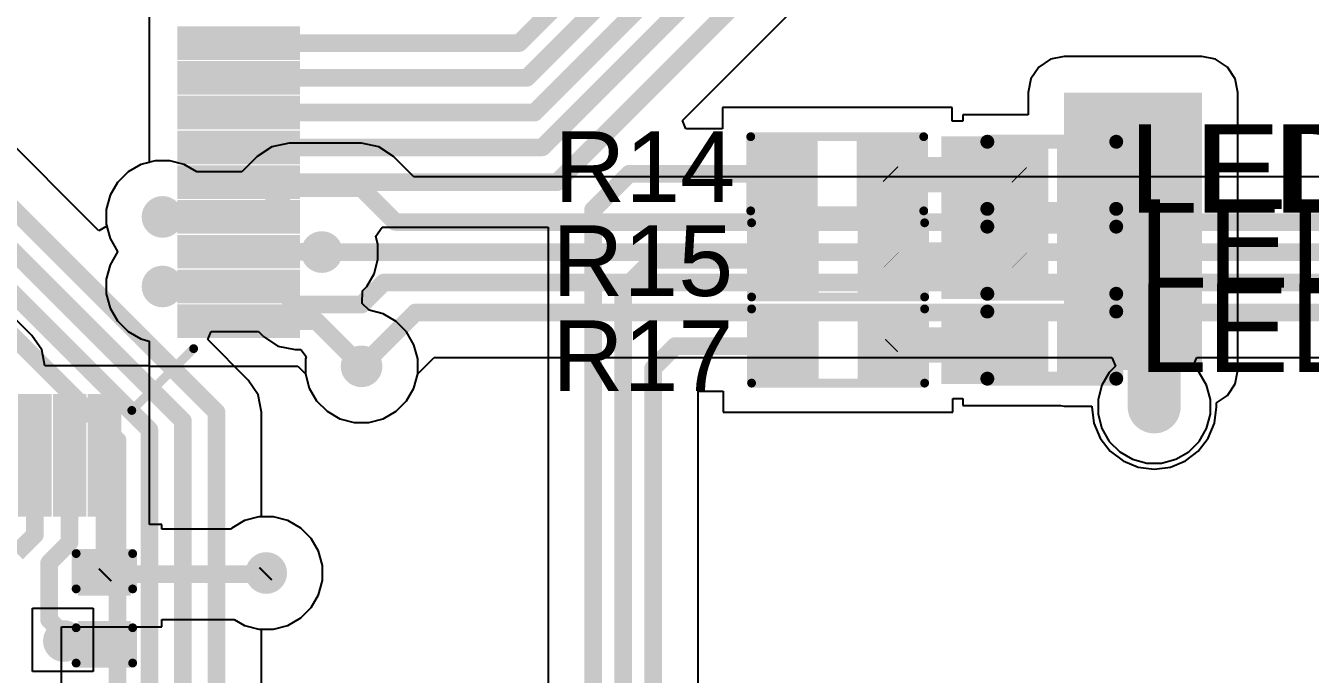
# Model space of a CAD drawing. Header units: millimetres. Extents: x -3 to 5437, y -3 to 5435.
# Drawn here: x 112.34 to 130.82, y 54.65 to 63.98 of the extents above; entities that cross this region are included whole.
import ezdxf

# ---------------------------------------------------------------- set-up
doc = ezdxf.new("R2010")
doc.units = ezdxf.units.MM
for name, color, linetype in [('BottomLayer', 5, 'Continuous'), ('BottomSolder', 6, 'Continuous'), ('TopLayer', 1, 'Continuous'), ('TopOverlay', 2, 'Continuous'), ('TopPaste', 8, 'Continuous'), ('TopSolder', 216, 'Continuous'), ('ViaHoleLayer', 16, 'Continuous')]:
    doc.layers.add(name, color=color, linetype=linetype)
doc.styles.add('Arial', font='', dxfattribs={"height": 0.2})
doc.styles.get('Arial').set_extended_font_data('Arial')

# ---------------------------------------------------------------- blocks, each defined once
blk = doc.blocks.new('C___0402_48')
at = {"layer": 'TopLayer'}
for points in [[(-0.6985, -0.3175), (-0.6985, 0.3174999999999999), (-0.2413000000000001, 0.3175), (-0.2412999999999999, -0.3174999999999999)], [(0.2413000000000001, -0.3175), (0.2412999999999999, 0.3174999999999999), (0.6985, 0.3175), (0.6985, -0.3174999999999999)]]:
    blk.add_hatch(color=1, dxfattribs=at).paths.add_polyline_path(points)
at = {"layer": 'TopPaste'}
for points in [[(-0.6985, -0.3175), (-0.6985, 0.3174999999999999), (-0.2413000000000001, 0.3175), (-0.2412999999999999, -0.3174999999999999)], [(0.2413000000000001, -0.3175), (0.2412999999999999, 0.3174999999999999), (0.6985, 0.3175), (0.6985, -0.3174999999999999)]]:
    blk.add_hatch(color=8, dxfattribs=at).paths.add_polyline_path(points)
at = {"layer": 'TopSolder'}
for points in [[(-0.7584998799999999, -0.3774998800000001), (-0.7584998799999999, 0.3774998799999999), (-0.1813001200000001, 0.3774998800000001), (-0.1813001199999999, -0.3774998799999999)], [(0.1813001200000001, -0.3774998800000001), (0.1813001199999999, 0.3774998799999999), (0.7584998799999999, 0.3774998800000001), (0.7584998799999999, -0.3774998799999999)]]:
    blk.add_hatch(color=216, dxfattribs=at).paths.add_polyline_path(points)
at = {"layer": 'TopOverlay', "const_width": 0.127}
for points in [[(-0.7874, -0.4064), (-0.7874, 0.4064)], [(-0.2794, 0.4064), (-0.7874, 0.4064)], [(0.7874, 0.4064), (0.2794, 0.4064)], [(0.7874, -0.4064), (0.7874, 0.4064)], [(-0.2794, -0.4064), (-0.7874, -0.4064)], [(0.7874, -0.4064), (0.2794, -0.4064)]]:
    blk.add_lwpolyline(points, dxfattribs=at)
at = {"layer": 'TopOverlay', "const_width": 0.0635}
for points in [[(-0.8191499999999999, 0.4064, 1), (-0.7556499999999999, 0.4064, 1)], [(-0.8191499999999999, 0.4064, 1), (-0.7556499999999999, 0.4064, 1)], [(-0.31115, 0.4064, 1), (-0.24765, 0.4064, 1)], [(0.24765, 0.4064, 1), (0.31115, 0.4064, 1)], [(0.7556499999999999, 0.4064, 1), (0.8191499999999999, 0.4064, 1)], [(0.7556499999999999, 0.4064, 1), (0.8191499999999999, 0.4064, 1)], [(-0.8191499999999999, -0.4064, 1), (-0.7556499999999999, -0.4064, 1)], [(-0.8191499999999999, -0.4064, 1), (-0.7556499999999999, -0.4064, 1)], [(-0.31115, -0.4064, 1), (-0.24765, -0.4064, 1)], [(0.24765, -0.4064, 1), (0.31115, -0.4064, 1)], [(0.7556499999999999, -0.4064, 1), (0.8191499999999999, -0.4064, 1)], [(0.7556499999999999, -0.4064, 1), (0.8191499999999999, -0.4064, 1)]]:
    blk.add_lwpolyline(points, format="xyb", close=True, dxfattribs=at)
blk = doc.blocks.new('LQFP_144_20_20__157')
at = {"layer": 'TopLayer'}
for points in [[(9.89999925, -4.61000094), (11.45999867, -4.61000094), (11.45999867, -4.890000379999999), (9.89999925, -4.890000379999999)], [(9.89999925, -5.10999994), (11.45999867, -5.10999994), (11.45999867, -5.38999938), (9.89999925, -5.38999938)], [(9.89999925, -5.61000148), (11.45999867, -5.61000148), (11.45999867, -5.890000919999999), (9.89999925, -5.890000919999999)], [(9.89999925, -6.110000479999999), (11.45999867, -6.110000479999999), (11.45999867, -6.389999919999999), (9.89999925, -6.389999919999999)], [(9.89999925, -6.609999479999999), (11.45999867, -6.609999479999999), (11.45999867, -6.889998919999999), (9.89999925, -6.889998919999999)], [(9.89999925, -7.110001019999999), (11.45999867, -7.110001019999999), (11.45999867, -7.39000046), (9.89999925, -7.39000046)], [(9.89999925, -7.610000019999999), (11.45999867, -7.610000019999999), (11.45999867, -7.88999946), (9.89999925, -7.88999946)], [(9.89999925, -8.10999902), (11.45999867, -8.10999902), (11.45999867, -8.38999846), (9.89999925, -8.38999846)], [(9.89999925, -8.61000056), (11.45999867, -8.61000056), (11.45999867, -8.889999999999999), (9.89999925, -8.889999999999999)], [(7.610000019999999, -11.45999867), (7.610000019999999, -9.89999925), (7.88999946, -9.89999925), (7.88999946, -11.45999867)], [(8.10999902, -11.45999867), (8.10999902, -9.89999925), (8.38999846, -9.89999925), (8.38999846, -11.45999867)], [(8.61000056, -11.45999867), (8.61000056, -9.89999925), (8.889999999999999, -9.89999925), (8.889999999999999, -11.45999867)]]:
    blk.add_hatch(color=1, dxfattribs=at).paths.add_polyline_path(points)
at = {"layer": 'TopPaste'}
for points in [[(9.89999925, -4.61000094), (11.45999867, -4.61000094), (11.45999867, -4.890000379999999), (9.89999925, -4.890000379999999)], [(9.89999925, -5.10999994), (11.45999867, -5.10999994), (11.45999867, -5.38999938), (9.89999925, -5.38999938)], [(9.89999925, -5.61000148), (11.45999867, -5.61000148), (11.45999867, -5.890000919999999), (9.89999925, -5.890000919999999)], [(9.89999925, -6.110000479999999), (11.45999867, -6.110000479999999), (11.45999867, -6.389999919999999), (9.89999925, -6.389999919999999)], [(9.89999925, -6.609999479999999), (11.45999867, -6.609999479999999), (11.45999867, -6.889998919999999), (9.89999925, -6.889998919999999)], [(9.89999925, -7.110001019999999), (11.45999867, -7.110001019999999), (11.45999867, -7.39000046), (9.89999925, -7.39000046)], [(9.89999925, -7.610000019999999), (11.45999867, -7.610000019999999), (11.45999867, -7.88999946), (9.89999925, -7.88999946)], [(9.89999925, -8.10999902), (11.45999867, -8.10999902), (11.45999867, -8.38999846), (9.89999925, -8.38999846)], [(9.89999925, -8.61000056), (11.45999867, -8.61000056), (11.45999867, -8.889999999999999), (9.89999925, -8.889999999999999)], [(7.610000019999999, -11.45999867), (7.610000019999999, -9.89999925), (7.88999946, -9.89999925), (7.88999946, -11.45999867)], [(8.10999902, -11.45999867), (8.10999902, -9.89999925), (8.38999846, -9.89999925), (8.38999846, -11.45999867)], [(8.61000056, -11.45999867), (8.61000056, -9.89999925), (8.889999999999999, -9.89999925), (8.889999999999999, -11.45999867)]]:
    blk.add_hatch(color=8, dxfattribs=at).paths.add_polyline_path(points)
at = {"layer": 'TopSolder'}
for points in [[(9.79839925, -4.50840094), (11.56159867, -4.50840094), (11.56159867, -4.99160038), (9.79839925, -4.99160038)], [(9.79839925, -5.008399939999999), (11.56159867, -5.008399939999999), (11.56159867, -5.491599379999999), (9.79839925, -5.491599379999999)], [(9.79839925, -5.50840148), (11.56159867, -5.50840148), (11.56159867, -5.99160092), (9.79839925, -5.99160092)], [(9.79839925, -6.00840048), (11.56159867, -6.00840048), (11.56159867, -6.49159992), (9.79839925, -6.49159992)], [(9.79839925, -6.50839948), (11.56159867, -6.50839948), (11.56159867, -6.991598919999999), (9.79839925, -6.991598919999999)], [(9.79839925, -7.008401019999999), (11.56159867, -7.008401019999999), (11.56159867, -7.49160046), (9.79839925, -7.49160046)], [(9.79839925, -7.508400019999999), (11.56159867, -7.508400019999999), (11.56159867, -7.99159946), (9.79839925, -7.99159946)], [(9.79839925, -8.008399019999999), (11.56159867, -8.008399019999999), (11.56159867, -8.49159846), (9.79839925, -8.49159846)], [(9.79839925, -8.50840056), (11.56159867, -8.50840056), (11.56159867, -8.991599999999998), (9.79839925, -8.991599999999998)], [(7.508400019999999, -11.56159867), (7.508400019999999, -9.79839925), (7.99159946, -9.79839925), (7.99159946, -11.56159867)], [(8.008399019999999, -11.56159867), (8.008399019999999, -9.79839925), (8.49159846, -9.79839925), (8.49159846, -11.56159867)], [(8.50840056, -11.56159867), (8.50840056, -9.79839925), (8.991599999999998, -9.79839925), (8.991599999999998, -11.56159867)]]:
    blk.add_hatch(color=216, dxfattribs=at).paths.add_polyline_path(points)
at = {"layer": 'TopOverlay', "const_width": 0.127}
blk.add_lwpolyline([(9.143999999999998, -10.033), (10.033, -9.143999999999998)], dxfattribs=at)
at = {"layer": 'TopOverlay', "const_width": 0.0635}
for points in [[(10.00125, -9.143999999999998, 1), (10.06475, -9.143999999999998, 1)], [(9.11225, -10.033, 1), (9.17575, -10.033, 1)]]:
    blk.add_lwpolyline(points, format="xyb", close=True, dxfattribs=at)
blk = doc.blocks.new('RES_0603_454')
at = {"layer": 'TopLayer'}
for points in [[(-0.3809999999999999, 0.4445), (-0.3810000000000001, -0.4445), (-1.143, -0.4445), (-1.143, 0.4445)], [(1.143, 0.4445), (1.143, -0.4445), (0.3809999999999999, -0.4445), (0.3810000000000001, 0.4445)]]:
    blk.add_hatch(color=1, dxfattribs=at).paths.add_polyline_path(points)
at = {"layer": 'TopPaste'}
for points in [[(-0.3809999999999999, 0.4445), (-0.3810000000000001, -0.4445), (-1.143, -0.4445), (-1.143, 0.4445)], [(1.143, 0.4445), (1.143, -0.4445), (0.3809999999999999, -0.4445), (0.3810000000000001, 0.4445)]]:
    blk.add_hatch(color=8, dxfattribs=at).paths.add_polyline_path(points)
at = {"layer": 'TopSolder'}
for points in [[(-0.2793999999999999, 0.5460999999999999), (-0.2794, -0.5461), (-1.2446, -0.5460999999999999), (-1.2446, 0.5461)], [(1.2446, 0.5460999999999999), (1.2446, -0.5461), (0.2793999999999999, -0.5460999999999999), (0.2794, 0.5461)]]:
    blk.add_hatch(color=216, dxfattribs=at).paths.add_polyline_path(points)
at = {"layer": 'TopOverlay', "const_width": 0.127}
for points in [[(-1.2446, 0.5334), (1.2446, 0.5334)], [(-1.2446, -0.5334), (-1.2446, 0.5334)], [(1.2446, -0.5334), (1.2446, 0.5334)], [(-1.2446, -0.5334), (1.2446, -0.5334)]]:
    blk.add_lwpolyline(points, dxfattribs=at)
at = {"layer": 'TopOverlay', "const_width": 0.0635}
for points in [[(-1.27635, 0.5334, 1), (-1.21285, 0.5334, 1)], [(-1.27635, 0.5334, 1), (-1.21285, 0.5334, 1)], [(1.21285, 0.5334, 1), (1.27635, 0.5334, 1)], [(1.21285, 0.5334, 1), (1.27635, 0.5334, 1)], [(-1.27635, -0.5334, 1), (-1.21285, -0.5334, 1)], [(-1.27635, -0.5334, 1), (-1.21285, -0.5334, 1)], [(1.21285, -0.5334, 1), (1.27635, -0.5334, 1)], [(1.21285, -0.5334, 1), (1.27635, -0.5334, 1)]]:
    blk.add_lwpolyline(points, format="xyb", close=True, dxfattribs=at)
blk = doc.blocks.new('RES_0603_456')
at = {"layer": 'TopLayer'}
for points in [[(-0.3809999999999999, 0.4445), (-0.3810000000000001, -0.4445), (-1.143, -0.4445), (-1.143, 0.4445)], [(1.143, 0.4445), (1.143, -0.4445), (0.3809999999999999, -0.4445), (0.3810000000000001, 0.4445)]]:
    blk.add_hatch(color=1, dxfattribs=at).paths.add_polyline_path(points)
at = {"layer": 'TopPaste'}
for points in [[(-0.3809999999999999, 0.4445), (-0.3810000000000001, -0.4445), (-1.143, -0.4445), (-1.143, 0.4445)], [(1.143, 0.4445), (1.143, -0.4445), (0.3809999999999999, -0.4445), (0.3810000000000001, 0.4445)]]:
    blk.add_hatch(color=8, dxfattribs=at).paths.add_polyline_path(points)
at = {"layer": 'TopSolder'}
for points in [[(-0.2793999999999999, 0.5460999999999999), (-0.2794, -0.5461), (-1.2446, -0.5460999999999999), (-1.2446, 0.5461)], [(1.2446, 0.5460999999999999), (1.2446, -0.5461), (0.2793999999999999, -0.5460999999999999), (0.2794, 0.5461)]]:
    blk.add_hatch(color=216, dxfattribs=at).paths.add_polyline_path(points)
at = {"layer": 'TopOverlay', "const_width": 0.127}
for points in [[(-1.2446, -0.5334), (-1.2446, 0.5334)], [(-1.2446, 0.5334), (1.2446, 0.5334)], [(1.2446, -0.5334), (1.2446, 0.5334)], [(-1.2446, -0.5334), (1.2446, -0.5334)]]:
    blk.add_lwpolyline(points, dxfattribs=at)
at = {"layer": 'TopOverlay', "const_width": 0.0635}
for points in [[(-1.27635, 0.5334, 1), (-1.21285, 0.5334, 1)], [(-1.27635, 0.5334, 1), (-1.21285, 0.5334, 1)], [(1.21285, 0.5334, 1), (1.27635, 0.5334, 1)], [(1.21285, 0.5334, 1), (1.27635, 0.5334, 1)], [(-1.27635, -0.5334, 1), (-1.21285, -0.5334, 1)], [(-1.27635, -0.5334, 1), (-1.21285, -0.5334, 1)], [(1.21285, -0.5334, 1), (1.27635, -0.5334, 1)], [(1.21285, -0.5334, 1), (1.27635, -0.5334, 1)]]:
    blk.add_lwpolyline(points, format="xyb", close=True, dxfattribs=at)
blk = doc.blocks.new('RES_0603_457')
at = {"layer": 'TopLayer'}
for points in [[(-0.3809999999999999, 0.4445), (-0.3810000000000001, -0.4445), (-1.143, -0.4445), (-1.143, 0.4445)], [(1.143, 0.4445), (1.143, -0.4445), (0.3809999999999999, -0.4445), (0.3810000000000001, 0.4445)]]:
    blk.add_hatch(color=1, dxfattribs=at).paths.add_polyline_path(points)
at = {"layer": 'TopPaste'}
for points in [[(-0.3809999999999999, 0.4445), (-0.3810000000000001, -0.4445), (-1.143, -0.4445), (-1.143, 0.4445)], [(1.143, 0.4445), (1.143, -0.4445), (0.3809999999999999, -0.4445), (0.3810000000000001, 0.4445)]]:
    blk.add_hatch(color=8, dxfattribs=at).paths.add_polyline_path(points)
at = {"layer": 'TopSolder'}
for points in [[(-0.2793999999999999, 0.5460999999999999), (-0.2794, -0.5461), (-1.2446, -0.5460999999999999), (-1.2446, 0.5461)], [(1.2446, 0.5460999999999999), (1.2446, -0.5461), (0.2793999999999999, -0.5460999999999999), (0.2794, 0.5461)]]:
    blk.add_hatch(color=216, dxfattribs=at).paths.add_polyline_path(points)
at = {"layer": 'TopOverlay', "const_width": 0.127}
for points in [[(-1.2446, -0.5334), (-1.2446, 0.5334)], [(-1.2446, 0.5334), (1.2446, 0.5334)], [(1.2446, -0.5334), (1.2446, 0.5334)], [(-1.2446, -0.5334), (1.2446, -0.5334)]]:
    blk.add_lwpolyline(points, dxfattribs=at)
at = {"layer": 'TopOverlay', "const_width": 0.0635}
for points in [[(-1.27635, 0.5334, 1), (-1.21285, 0.5334, 1)], [(-1.27635, 0.5334, 1), (-1.21285, 0.5334, 1)], [(1.21285, 0.5334, 1), (1.27635, 0.5334, 1)], [(1.21285, 0.5334, 1), (1.27635, 0.5334, 1)], [(-1.27635, -0.5334, 1), (-1.21285, -0.5334, 1)], [(-1.27635, -0.5334, 1), (-1.21285, -0.5334, 1)], [(1.21285, -0.5334, 1), (1.27635, -0.5334, 1)], [(1.21285, -0.5334, 1), (1.27635, -0.5334, 1)]]:
    blk.add_lwpolyline(points, format="xyb", close=True, dxfattribs=at)
blk = doc.blocks.new('LED_0402_471')
at = {"layer": 'TopLayer'}
for points in [[(-0.7849997, 0.36000055), (-0.16500094, 0.36000055), (-0.16500094, -0.36000055), (-0.7849997, -0.36000055)], [(0.16500094, 0.36000055), (0.7849997, 0.36000055), (0.7849997, -0.36000055), (0.16500094, -0.36000055)]]:
    blk.add_hatch(color=1, dxfattribs=at).paths.add_polyline_path(points)
at = {"layer": 'TopOverlay'}
blk.add_hatch(color=2, dxfattribs=at).paths.add_polyline_path([(0.9398050799999998, -0.55963312), (1.60020508, -0.55963312), (1.60020508, 0.5579668799999999), (0.9398050799999998, 0.5579668799999999)])
at = {"layer": 'TopPaste'}
for points in [[(-0.7849997, 0.36000055), (-0.16500094, 0.36000055), (-0.16500094, -0.36000055), (-0.7849997, -0.36000055)], [(0.16500094, 0.36000055), (0.7849997, 0.36000055), (0.7849997, -0.36000055), (0.16500094, -0.36000055)]]:
    blk.add_hatch(color=8, dxfattribs=at).paths.add_polyline_path(points)
at = {"layer": 'TopSolder'}
for points in [[(-0.8865996999999999, 0.4616005499999999), (-0.06340093999999999, 0.4616005499999999), (-0.06340093999999999, -0.4616005499999999), (-0.8865996999999999, -0.4616005499999999)], [(0.06340093999999999, 0.4616005499999999), (0.8865996999999999, 0.4616005499999999), (0.8865996999999999, -0.4616005499999999), (0.06340093999999999, -0.4616005499999999)]]:
    blk.add_hatch(color=216, dxfattribs=at).paths.add_polyline_path(points)
at = {"layer": 'TopOverlay', "const_width": 0.1999996}
for points in [[(-0.9143999999999999, 0.4826), (-0.9143999999999999, -0.4826)], [(0.9397999999999999, 0.4826), (-0.9143999999999999, 0.4826)], [(0.9397999999999999, 0.4826), (0.9397999999999999, -0.4826)], [(0.9397999999999999, -0.4826), (-0.9143999999999999, -0.4826)]]:
    blk.add_lwpolyline(points, dxfattribs=at)
at = {"layer": 'TopOverlay', "const_width": 0.0999998}
for points in [[(-0.9643999, 0.4826, 1), (-0.8644000999999999, 0.4826, 1)], [(-0.9643999, 0.4826, 1), (-0.8644000999999999, 0.4826, 1)], [(0.8898001, 0.4826, 1), (0.9897999000000001, 0.4826, 1)], [(0.8898001, 0.4826, 1), (0.9897999000000001, 0.4826, 1)], [(-0.9643999, -0.4826, 1), (-0.8644000999999999, -0.4826, 1)], [(-0.9643999, -0.4826, 1), (-0.8644000999999999, -0.4826, 1)], [(0.8898001, -0.4826, 1), (0.9897999000000001, -0.4826, 1)], [(0.8898001, -0.4826, 1), (0.9897999000000001, -0.4826, 1)]]:
    blk.add_lwpolyline(points, format="xyb", close=True, dxfattribs=at)
blk = doc.blocks.new('LED_0402_472')
at = {"layer": 'TopLayer'}
for points in [[(-0.7849997, 0.36000055), (-0.16500094, 0.36000055), (-0.16500094, -0.36000055), (-0.7849997, -0.36000055)], [(0.16500094, 0.36000055), (0.7849997, 0.36000055), (0.7849997, -0.36000055), (0.16500094, -0.36000055)]]:
    blk.add_hatch(color=1, dxfattribs=at).paths.add_polyline_path(points)
at = {"layer": 'TopOverlay'}
blk.add_hatch(color=2, dxfattribs=at).paths.add_polyline_path([(0.9398050799999998, -0.55963312), (1.60020508, -0.55963312), (1.60020508, 0.5579668799999999), (0.9398050799999998, 0.5579668799999999)])
at = {"layer": 'TopPaste'}
for points in [[(-0.7849997, 0.36000055), (-0.16500094, 0.36000055), (-0.16500094, -0.36000055), (-0.7849997, -0.36000055)], [(0.16500094, 0.36000055), (0.7849997, 0.36000055), (0.7849997, -0.36000055), (0.16500094, -0.36000055)]]:
    blk.add_hatch(color=8, dxfattribs=at).paths.add_polyline_path(points)
at = {"layer": 'TopSolder'}
for points in [[(-0.8865996999999999, 0.4616005499999999), (-0.06340093999999999, 0.4616005499999999), (-0.06340093999999999, -0.4616005499999999), (-0.8865996999999999, -0.4616005499999999)], [(0.06340093999999999, 0.4616005499999999), (0.8865996999999999, 0.4616005499999999), (0.8865996999999999, -0.4616005499999999), (0.06340093999999999, -0.4616005499999999)]]:
    blk.add_hatch(color=216, dxfattribs=at).paths.add_polyline_path(points)
at = {"layer": 'TopOverlay', "const_width": 0.1999996}
for points in [[(0.9397999999999999, 0.4826), (-0.9143999999999999, 0.4826)], [(-0.9143999999999999, 0.4826), (-0.9143999999999999, -0.4826)], [(0.9397999999999999, 0.4826), (0.9397999999999999, -0.4826)], [(0.9397999999999999, -0.4826), (-0.9143999999999999, -0.4826)]]:
    blk.add_lwpolyline(points, dxfattribs=at)
at = {"layer": 'TopOverlay', "const_width": 0.0999998}
for points in [[(-0.9643999, 0.4826, 1), (-0.8644000999999999, 0.4826, 1)], [(-0.9643999, 0.4826, 1), (-0.8644000999999999, 0.4826, 1)], [(0.8898001, 0.4826, 1), (0.9897999000000001, 0.4826, 1)], [(0.8898001, 0.4826, 1), (0.9897999000000001, 0.4826, 1)], [(-0.9643999, -0.4826, 1), (-0.8644000999999999, -0.4826, 1)], [(-0.9643999, -0.4826, 1), (-0.8644000999999999, -0.4826, 1)], [(0.8898001, -0.4826, 1), (0.9897999000000001, -0.4826, 1)], [(0.8898001, -0.4826, 1), (0.9897999000000001, -0.4826, 1)]]:
    blk.add_lwpolyline(points, format="xyb", close=True, dxfattribs=at)
blk = doc.blocks.new('LED_0402_473')
at = {"layer": 'TopLayer'}
for points in [[(-0.7849997, 0.36000055), (-0.16500094, 0.36000055), (-0.16500094, -0.36000055), (-0.7849997, -0.36000055)], [(0.16500094, 0.36000055), (0.7849997, 0.36000055), (0.7849997, -0.36000055), (0.16500094, -0.36000055)]]:
    blk.add_hatch(color=1, dxfattribs=at).paths.add_polyline_path(points)
at = {"layer": 'TopOverlay'}
blk.add_hatch(color=2, dxfattribs=at).paths.add_polyline_path([(0.9398050799999998, -0.55963312), (1.60020508, -0.55963312), (1.60020508, 0.5579668799999999), (0.9398050799999998, 0.5579668799999999)])
at = {"layer": 'TopPaste'}
for points in [[(-0.7849997, 0.36000055), (-0.16500094, 0.36000055), (-0.16500094, -0.36000055), (-0.7849997, -0.36000055)], [(0.16500094, 0.36000055), (0.7849997, 0.36000055), (0.7849997, -0.36000055), (0.16500094, -0.36000055)]]:
    blk.add_hatch(color=8, dxfattribs=at).paths.add_polyline_path(points)
at = {"layer": 'TopSolder'}
for points in [[(-0.8865996999999999, 0.4616005499999999), (-0.06340093999999999, 0.4616005499999999), (-0.06340093999999999, -0.4616005499999999), (-0.8865996999999999, -0.4616005499999999)], [(0.06340093999999999, 0.4616005499999999), (0.8865996999999999, 0.4616005499999999), (0.8865996999999999, -0.4616005499999999), (0.06340093999999999, -0.4616005499999999)]]:
    blk.add_hatch(color=216, dxfattribs=at).paths.add_polyline_path(points)
at = {"layer": 'TopOverlay', "const_width": 0.1999996}
for points in [[(-0.9143999999999999, 0.4826), (-0.9143999999999999, -0.4826)], [(0.9397999999999999, 0.4826), (-0.9143999999999999, 0.4826)], [(0.9397999999999999, 0.4826), (0.9397999999999999, -0.4826)], [(0.9397999999999999, -0.4826), (-0.9143999999999999, -0.4826)]]:
    blk.add_lwpolyline(points, dxfattribs=at)
at = {"layer": 'TopOverlay', "const_width": 0.0999998}
for points in [[(-0.9643999, 0.4826, 1), (-0.8644000999999999, 0.4826, 1)], [(-0.9643999, 0.4826, 1), (-0.8644000999999999, 0.4826, 1)], [(0.8898001, 0.4826, 1), (0.9897999000000001, 0.4826, 1)], [(0.8898001, 0.4826, 1), (0.9897999000000001, 0.4826, 1)], [(-0.9643999, -0.4826, 1), (-0.8644000999999999, -0.4826, 1)], [(-0.9643999, -0.4826, 1), (-0.8644000999999999, -0.4826, 1)], [(0.8898001, -0.4826, 1), (0.9897999000000001, -0.4826, 1)], [(0.8898001, -0.4826, 1), (0.9897999000000001, -0.4826, 1)]]:
    blk.add_lwpolyline(points, format="xyb", close=True, dxfattribs=at)
at = {"layer": 'TopOverlay'}
blk.add_text('LED1', height=1.27, rotation=-180, dxfattribs=at).set_placement((-1.10190534, 0.53871368))

msp = doc.modelspace()

# ---------------------------------------------------------------- hatches: boundary and pattern name
at = {"layer": 'BottomLayer'}
h = msp.add_hatch(color=5, dxfattribs=at)
edge = h.paths.add_edge_path()
edge.add_arc((114.3066802, 61.22927302), 0.2999994, 0, 360)
h = msp.add_hatch(color=5, dxfattribs=at)
edge = h.paths.add_edge_path()
edge.add_arc((116.59820978, 60.72420926), 0.2999994, 0, 360)
h = msp.add_hatch(color=5, dxfattribs=at)
edge = h.paths.add_edge_path()
edge.add_arc((114.3066802, 60.22927248), 0.2999994, 0, 360)
h = msp.add_hatch(color=5, dxfattribs=at)
edge = h.paths.add_edge_path()
edge.add_arc((117.1702, 59.0804), 0.2999994, 0, 360)
h = msp.add_hatch(color=5, dxfattribs=at)
edge = h.paths.add_edge_path()
edge.add_arc((128.57143704, 58.49707376), 0.2999994, 0, 360)
h = msp.add_hatch(color=5, dxfattribs=at)
edge = h.paths.add_edge_path()
edge.add_arc((115.7986, 56.1086), 0.2999994, 0, 360)
h = msp.add_hatch(color=5, dxfattribs=at)
edge = h.paths.add_edge_path()
edge.add_arc((112.88766602, 55.1307), 0.2999994, 0, 360)
at = {"layer": 'BottomSolder'}
h = msp.add_hatch(color=6, dxfattribs=at)
edge = h.paths.add_edge_path()
edge.add_arc((128.57143704, 58.49707376), 0.1499997, 0, 360)
at = {"layer": 'TopLayer'}
for points in [[(127.27583892, 59.02607193999999), (129.25723704, 59.02607193999999), (129.25723704, 63.01827122), (127.27583892, 63.01827122)], [(112.88766602, 54.9021), (113.78833478, 54.9021), (113.78833478, 55.3593), (112.88766602, 55.3593)]]:
    msp.add_hatch(color=1, dxfattribs=at).paths.add_polyline_path(points)
h = msp.add_hatch(color=1, dxfattribs=at)
edge = h.paths.add_edge_path()
edge.add_arc((114.3066802, 61.22927302), 0.2999994, 0, 360)
h = msp.add_hatch(color=1, dxfattribs=at)
edge = h.paths.add_edge_path()
edge.add_arc((116.59820978, 60.72420926), 0.2999994, 0, 360)
h = msp.add_hatch(color=1, dxfattribs=at)
edge = h.paths.add_edge_path()
edge.add_arc((114.3066802, 60.22927248), 0.2999994, 0, 360)
h = msp.add_hatch(color=1, dxfattribs=at)
edge = h.paths.add_edge_path()
edge.add_arc((117.1702, 59.0804), 0.2999994, 0, 360)
h = msp.add_hatch(color=1, dxfattribs=at)
edge = h.paths.add_edge_path()
edge.add_arc((128.57143704, 58.49707376), 0.2999994, 0, 360)
h = msp.add_hatch(color=1, dxfattribs=at)
edge = h.paths.add_edge_path()
edge.add_arc((115.7986, 56.1086), 0.2999994, 0, 360)
h = msp.add_hatch(color=1, dxfattribs=at)
edge = h.paths.add_edge_path()
edge.add_arc((112.88766602, 55.1307), 0.2999994, 0, 360)
at = {"layer": 'TopSolder'}
h = msp.add_hatch(color=216, dxfattribs=at)
edge = h.paths.add_edge_path()
edge.add_arc((128.57143704, 58.49707376), 0.1499997, 0, 360)
at = {"layer": 'ViaHoleLayer'}
h = msp.add_hatch(color=16, dxfattribs=at)
edge = h.paths.add_edge_path()
edge.add_arc((114.3066802, 61.22927302), 0.1499997, 0, 360)
h = msp.add_hatch(color=16, dxfattribs=at)
edge = h.paths.add_edge_path()
edge.add_arc((116.59820978, 60.72420926), 0.1499997, 0, 360)
h = msp.add_hatch(color=16, dxfattribs=at)
edge = h.paths.add_edge_path()
edge.add_arc((114.3066802, 60.22927248), 0.1499997, 0, 360)
h = msp.add_hatch(color=16, dxfattribs=at)
edge = h.paths.add_edge_path()
edge.add_arc((117.1702, 59.0804), 0.1499997, 0, 360)
h = msp.add_hatch(color=16, dxfattribs=at)
edge = h.paths.add_edge_path()
edge.add_arc((128.57143704, 58.49707376), 0.1499997, 0, 360)
h = msp.add_hatch(color=16, dxfattribs=at)
edge = h.paths.add_edge_path()
edge.add_arc((115.7986, 56.1086), 0.1499997, 0, 360)
h = msp.add_hatch(color=16, dxfattribs=at)
edge = h.paths.add_edge_path()
edge.add_arc((112.88766602, 55.1307), 0.1499997, 0, 360)

# ---------------------------------------------------------------- linework, layer by layer
at = {"layer": 'BottomLayer'}
for p, q in [((113.39211256, 61.02992112), (110.48116842, 63.94086525999999)), ((116.12687214, 62.2889026), (115.87910784, 62.23961898)), ((117.16989012, 62.2889026), (116.12687214, 62.2889026)), ((117.41765442, 62.23961898), (117.16989012, 62.2889026)), ((115.66906254, 62.09927127999999), (115.4465052, 61.87671393999999)), ((115.87910784, 62.23961898), (115.66906254, 62.09927127999999)), ((117.62769972, 62.09927127999999), (117.41765442, 62.23961898)), ((117.92351828, 61.80345271999999), (117.62769972, 62.09927127999999)), ((113.99480376, 61.98220776), (113.81055724, 61.87583256)), ((114.200305, 62.03727241999999), (113.99480376, 61.98220776)), ((114.4130554, 62.03727241999999), (114.200305, 62.03727241999999)), ((114.61855664, 61.98220776), (114.4130554, 62.03727241999999)), ((114.80127662, 61.87671393999999), (114.61855664, 61.98220776)), ((113.66012066, 61.72539597999999), (113.55374546, 61.54114945999999)), ((113.81055724, 61.87583256), (113.66012066, 61.72539597999999)), ((115.4465052, 61.87671393999999), (114.80127662, 61.87671393999999)), ((137.1324283, 61.80345271999999), (117.92351828, 61.80345271999999)), ((113.55374546, 61.54114945999999), (113.4986808, 61.33564821999999)), ((113.4986808, 61.33564821999999), (113.4986808, 61.12289782)), ((113.50597822, 61.0956614), (113.39211256, 61.02992112)), ((113.4986808, 61.12289782), (113.50597822, 61.0956614)), ((114.95753488, 59.46449879999999), (115.00613778, 59.58183156)), ((115.00613778, 59.58183156), (115.68785854, 59.58183156)), ((115.68785854, 59.58183156), (115.75761202, 59.51207807999999)), ((115.75761202, 59.51207807999999), (115.96765732, 59.37173038)), ((115.54092462, 58.88110905999999), (114.95753488, 59.46449879999999)), ((115.96765732, 59.37173038), (116.21542162, 59.32244676)), ((116.21542162, 59.32244676), (116.2942429, 59.32244676)), ((116.2942429, 59.32244676), (116.37155542, 59.22169003999999)), ((116.37155542, 59.22169003999999), (116.3622006, 59.1867752)), ((116.3622006, 59.1867752), (116.3622006, 58.9740248)), ((117.97774474, 58.97232553999999), (118.21328148, 59.20786227999999)), ((118.21328148, 59.20786227999999), (127.95993712, 59.20786227999999)), ((127.95993712, 59.20786227999999), (128.01254306, 59.08086228)), ((129.13033102, 59.08086228), (129.18293696, 59.20786227999999)), ((129.18293696, 59.20786227999999), (137.9318679, 59.20786227999999)), ((116.3622006, 58.9740248), (116.41726526, 58.76852355999999)), ((117.92313474, 58.76852355999999), (117.97774474, 58.97232553999999)), ((127.9248775, 58.99319672), (127.8185023, 58.8089502)), ((128.01254306, 59.08086228), (127.9248775, 58.99319672)), ((129.21799658, 58.99319672), (129.13033102, 59.08086228)), ((129.32437178, 58.8089502), (129.21799658, 58.99319672)), ((115.68127232, 58.67106629999999), (115.54092462, 58.88110905999999)), ((116.41726526, 58.76852355999999), (116.52364046, 58.58427704)), ((117.81675954, 58.58427704), (117.92313474, 58.76852355999999)), ((127.8185023, 58.8089502), (127.76343764, 58.60344896)), ((129.37943644, 58.60344896), (129.32437178, 58.8089502)), ((115.73055594, 58.42329946), (115.68127232, 58.67106629999999)), ((116.52364046, 58.58427704), (116.67407704, 58.43384045999999)), ((117.66632296, 58.43384045999999), (117.81675954, 58.58427704)), ((127.76343764, 58.60344896), (127.76343764, 58.39069856)), ((129.37943644, 58.39069856), (129.37943644, 58.60344896)), ((115.73055594, 56.9165994), (115.73055594, 58.42329946)), ((116.67407704, 58.43384045999999), (116.85832356, 58.32746526)), ((117.48207644, 58.32746526), (117.66632296, 58.43384045999999)), ((116.85832356, 58.32746526), (117.0638248, 58.27240059999999)), ((117.0638248, 58.27240059999999), (117.2765752, 58.27240059999999)), ((117.2765752, 58.27240059999999), (117.48207644, 58.32746526)), ((127.76343764, 58.39069856), (127.8185023, 58.18519731999999)), ((129.32437178, 58.18519731999999), (129.37943644, 58.39069856)), ((127.8185023, 58.18519731999999), (127.9248775, 58.0009508)), ((129.21799658, 58.0009508), (129.32437178, 58.18519731999999)), ((127.9248775, 58.0009508), (128.07531408, 57.85051422)), ((128.07531408, 57.85051422), (128.2595606, 57.74413902)), ((128.88331348, 57.74413902), (129.06756, 57.85051422)), ((129.06756, 57.85051422), (129.21799658, 58.0009508)), ((128.2595606, 57.74413902), (128.46506184, 57.68907435999999)), ((128.46506184, 57.68907435999999), (128.67781224, 57.68907435999999)), ((128.67781224, 57.68907435999999), (128.88331348, 57.74413902)), ((115.9049752, 56.9165994), (115.73055594, 56.9165994)), ((116.11047644, 56.86153474), (115.9049752, 56.9165994)), ((116.29472296, 56.75515953999999), (116.11047644, 56.86153474)), ((116.44515954, 56.60472296), (116.29472296, 56.75515953999999)), ((116.55153474, 56.42047644), (116.44515954, 56.60472296)), ((116.6065994, 56.2149752), (116.55153474, 56.42047644)), ((116.6065994, 56.00222479999999), (116.6065994, 56.2149752)), ((116.55153474, 55.79672356), (116.6065994, 56.00222479999999)), ((116.44515954, 55.61247703999999), (116.55153474, 55.79672356)), ((112.43784472, 54.69080248), (112.43784472, 55.60455732)), ((112.43784472, 55.60455732), (113.30707336, 55.60455732)), ((113.30707336, 55.60455732), (113.30707336, 54.69080248)), ((116.11047644, 55.35566526), (116.29472296, 55.46204045999999)), ((116.29472296, 55.46204045999999), (116.44515954, 55.61247703999999)), ((115.73055594, 49.34277406), (115.73055594, 55.3006006)), ((115.73055594, 55.3006006), (115.9049752, 55.3006006)), ((115.9049752, 55.3006006), (116.11047644, 55.35566526)), ((113.30707336, 54.69080248), (112.43784472, 54.69080248))]:
    msp.add_line(p, q, dxfattribs=at)
at = {"layer": 'BottomLayer', "const_width": 0.254}
for points in [[(109.8337275, 63.67268697999999), (115.08311502, 58.42329946)], [(109.4019275, 63.49383034), (114.60051502, 58.29524282)], [(108.9193275, 63.36577369999999), (114.11791502, 58.16718617999999)], [(108.4875275, 63.18691705999999), (113.66031878, 58.01412578)], [(115.71468348, 61.22927302), (116.12687214, 61.64146167999999)], [(116.12687214, 61.64146167999999), (117.16989012, 61.64146167999999)], [(117.16989012, 61.64146167999999), (117.65534, 61.15601179999999)], [(114.3066802, 61.22927302), (115.71468348, 61.22927302)], [(117.65534, 61.15601179999999), (137.40060658, 61.15601179999999)], [(116.59820978, 60.72420671999999), (137.57945814, 60.72420671999999)], [(114.3066802, 60.22927248), (115.95603682, 60.22927248)], [(115.95603682, 60.22927248), (116.21542162, 59.96988767999999)], [(117.17479994, 59.96988767999999), (117.49201546, 60.2871032)], [(117.49201546, 60.2871032), (137.75301126, 60.2871032)], [(116.21542162, 59.96988767999999), (117.17479994, 59.96988767999999)], [(117.1702, 59.0804), (117.9451032, 59.85530319999999)], [(117.9451032, 59.85530319999999), (137.9318679, 59.85530319999999)], [(114.60051502, 48.87469778), (114.60051502, 58.29524282)], [(115.08311502, 49.07459578), (115.08311502, 58.42329946)], [(114.11791502, 48.67479978), (114.11791502, 58.16718617999999)], [(113.66031878, 48.44989801999999), (113.66031878, 58.01412578)]]:
    msp.add_lwpolyline(points, dxfattribs=at)
at = {"layer": 'BottomLayer', "const_width": 0.127}
for points in [[(116.06337214, 61.64146167999999, 1), (116.19037214, 61.64146167999999, 1)], [(116.06337214, 61.64146167999999, 1), (116.19037214, 61.64146167999999, 1)], [(117.10639012, 61.64146167999999, 1), (117.23339012, 61.64146167999999, 1)], [(117.10639012, 61.64146167999999, 1), (117.23339012, 61.64146167999999, 1)], [(114.2431802, 61.22927302, 1), (114.3701802, 61.22927302, 1)], [(115.65118348, 61.22927302, 1), (115.77818348, 61.22927302, 1)], [(115.65118348, 61.22927302, 1), (115.77818348, 61.22927302, 1)], [(117.59184, 61.15601179999999, 1), (117.71884, 61.15601179999999, 1)], [(117.59184, 61.15601179999999, 1), (117.71884, 61.15601179999999, 1)], [(116.53470978, 60.72420671999999, 1), (116.66170978, 60.72420671999999, 1)], [(114.2431802, 60.22927248, 1), (114.3701802, 60.22927248, 1)], [(115.89253682, 60.22927248, 1), (116.01953682, 60.22927248, 1)], [(115.89253682, 60.22927248, 1), (116.01953682, 60.22927248, 1)], [(117.42851546, 60.2871032, 1), (117.55551546, 60.2871032, 1)], [(117.42851546, 60.2871032, 1), (117.55551546, 60.2871032, 1)], [(116.15192162, 59.96988767999999, 1), (116.27892162, 59.96988767999999, 1)], [(116.15192162, 59.96988767999999, 1), (116.27892162, 59.96988767999999, 1)], [(117.11129994, 59.96988767999999, 1), (117.23829994, 59.96988767999999, 1)], [(117.11129994, 59.96988767999999, 1), (117.23829994, 59.96988767999999, 1)], [(117.8816032, 59.85530319999999, 1), (118.0086032, 59.85530319999999, 1)], [(117.8816032, 59.85530319999999, 1), (118.0086032, 59.85530319999999, 1)], [(117.1067, 59.0804, 1), (117.2337, 59.0804, 1)], [(114.53701502, 58.29524282, 1), (114.66401502, 58.29524282, 1)], [(114.53701502, 58.29524282, 1), (114.66401502, 58.29524282, 1)], [(115.01961502, 58.42329946, 1), (115.14661502, 58.42329946, 1)], [(115.01961502, 58.42329946, 1), (115.14661502, 58.42329946, 1)], [(114.05441502, 58.16718617999999, 1), (114.18141502, 58.16718617999999, 1)], [(114.05441502, 58.16718617999999, 1), (114.18141502, 58.16718617999999, 1)], [(113.59681878, 58.01412578, 1), (113.72381878, 58.01412578, 1)], [(113.59681878, 58.01412578, 1), (113.72381878, 58.01412578, 1)]]:
    msp.add_lwpolyline(points, format="xyb", close=True, dxfattribs=at)
at = {"layer": 'TopLayer'}
for p, q in [((114.11283756, 64.58127291999999), (114.11283756, 63.58127492)), ((121.786142, 62.61464744), (123.32133578, 64.14984121999998)), ((114.11283756, 63.58127492), (114.11283756, 63.08127338)), ((126.90959124, 63.38452143999999), (126.79731308, 63.21648519999999)), ((127.07762748, 63.4967996), (126.90959124, 63.38452143999999)), ((127.27583892, 63.53622548), (127.07762748, 63.4967996)), ((129.25723704, 63.53622548), (127.27583892, 63.53622548)), ((129.45544848, 63.4967996), (129.25723704, 63.53622548)), ((129.62348472, 63.38452143999999), (129.45544848, 63.4967996)), ((129.73576288, 63.21648519999999), (129.62348472, 63.38452143999999)), ((126.79731308, 63.21648519999999), (126.7578872, 63.01827375999999)), ((129.77518876, 63.01827375999999), (129.73576288, 63.21648519999999)), ((114.11283756, 63.08127338), (114.11283756, 62.01383584)), ((126.7578872, 63.01827375999999), (126.7578872, 62.69576488)), ((129.77518876, 59.02607193999999), (129.77518876, 63.01827375999999)), ((125.66293384, 62.80237375999999), (122.36093384, 62.80237375999999)), ((122.36093384, 62.80237375999999), (122.36093384, 62.49731468)), ((125.66293384, 62.60739573999999), (125.66293384, 62.80237375999999)), ((126.7578872, 62.69576488), (125.81783828, 62.69576488)), ((125.81783828, 62.69576488), (125.81783828, 62.60739573999999)), ((121.8347449, 62.49731468), (121.786142, 62.61464744)), ((122.36093384, 62.49731468), (121.8347449, 62.49731468)), ((125.81783828, 62.60739573999999), (125.66293384, 62.60739573999999)), ((113.99480376, 61.98220776), (113.81055724, 61.87583256)), ((114.11283756, 62.01383584), (113.99480376, 61.98220776)), ((113.66012066, 61.72539597999999), (113.55374546, 61.54114945999999)), ((113.81055724, 61.87583256), (113.66012066, 61.72539597999999)), ((113.55374546, 61.54114945999999), (113.4986808, 61.33564821999999)), ((113.4986808, 61.33564821999999), (113.4986808, 61.12289782)), ((113.4986808, 61.12289782), (113.55374546, 60.91739657999999)), ((117.3729174, 60.95483109999999), (117.4639383, 61.08183364)), ((117.4639383, 61.08183364), (119.85260002, 61.08183364)), ((119.85260002, 61.08183364), (119.85260002, 51.21336467999999)), ((113.55374546, 60.91739657999999), (113.66012066, 60.73315006)), ((117.40620918, 60.83058445999999), (117.3729174, 60.95483109999999)), ((117.40620918, 60.61783406), (117.40620918, 60.83058445999999)), ((113.66012066, 60.72539544), (113.55374546, 60.54114892)), ((113.66012066, 60.73315006), (113.6639967, 60.72927147999999)), ((113.6639967, 60.72927147999999), (113.66012066, 60.72539544)), ((117.35114452, 60.41233282), (117.40620918, 60.61783406)), ((113.55374546, 60.54114892), (113.4986808, 60.33564768)), ((113.4986808, 60.33564768), (113.4986808, 60.12289728)), ((117.24476932, 60.22808629999999), (117.35114452, 60.41233282)), ((113.4986808, 60.12289728), (113.55374546, 59.91739603999999)), ((117.18006028, 59.98615891999999), (117.18125408, 60.16457106)), ((117.18125408, 60.16457106), (117.24476932, 60.22808629999999)), ((113.55374546, 59.91739603999999), (113.66012066, 59.73314951999999)), ((117.27827446, 59.88794473999999), (117.18006028, 59.98615891999999)), ((117.48207644, 59.83333474), (117.27827446, 59.88794473999999)), ((112.42864738, 59.52614459999999), (112.19820588, 59.7565861)), ((113.66012066, 59.73314951999999), (113.81055724, 59.58271294)), ((117.66632296, 59.72695954), (117.48207644, 59.83333474)), ((117.81675954, 59.57652296), (117.66632296, 59.72695954)), ((112.56899508, 59.3160993), (112.42864738, 59.52614459999999)), ((113.81055724, 59.58271294), (113.99480376, 59.47633774)), ((117.92313474, 59.39227644), (117.81675954, 59.57652296)), ((112.61451188, 59.08727323999999), (112.56899508, 59.3160993)), ((113.99480376, 59.47633774), (114.11283756, 59.44470965999999)), ((114.11283756, 59.44470965999999), (114.11283756, 59.08727323999999)), ((117.9781994, 59.1867752), (117.92313474, 59.39227644)), ((117.9781994, 58.9740248), (117.9781994, 59.1867752)), ((114.11283756, 59.08727323999999), (112.61451188, 59.08727323999999)), ((114.11883704, 56.8071), (114.11883704, 59.08127376)), ((114.11883704, 59.08127376), (116.25370704, 59.08127376)), ((116.25370704, 59.08127376), (116.36265526, 58.97232553999999)), ((116.36265526, 58.97232553999999), (116.41726526, 58.76852355999999)), ((117.92313474, 58.76852355999999), (117.9781994, 58.9740248)), ((129.73576288, 58.82786049999999), (129.77518876, 59.02607193999999)), ((116.41726526, 58.76852355999999), (116.52364046, 58.58427704)), ((117.81675954, 58.58427704), (117.92313474, 58.76852355999999)), ((129.62348472, 58.65982425999999), (129.73576288, 58.82786049999999)), ((116.52364046, 58.58427704), (116.67407704, 58.43384045999999)), ((117.66632296, 58.43384045999999), (117.81675954, 58.58427704)), ((122.01108186, 51.62601816), (122.01108186, 58.72515559999999)), ((122.01108186, 58.72515559999999), (122.37362368, 58.72515559999999)), ((122.37362368, 58.72515559999999), (122.37362368, 58.42009651999999)), ((125.67562368, 58.42009651999999), (125.67562368, 58.61749769999999)), ((125.67562368, 58.61749769999999), (125.81783828, 58.61749769999999)), ((125.81783828, 58.61749769999999), (125.81783828, 58.51807448)), ((129.46810784, 58.5560043), (129.62348472, 58.65982425999999)), ((116.67407704, 58.43384045999999), (116.85832356, 58.32746526)), ((117.48207644, 58.32746526), (117.66632296, 58.43384045999999)), ((122.37362368, 58.42009651999999), (125.67562368, 58.42009651999999)), ((125.81783828, 58.51807448), (127.2257933, 58.51807448)), ((127.2257933, 58.51807448), (127.27583892, 58.50812022)), ((127.27583892, 58.50812022), (127.67476624, 58.50812022)), ((127.67476624, 58.50812022), (127.67476624, 58.49707376)), ((127.67476624, 58.49707376), (127.7053199, 58.26499904)), ((129.43755418, 58.26499904), (129.46810784, 58.49707376)), ((129.46810784, 58.49707376), (129.46810784, 58.5560043)), ((116.85832356, 58.32746526), (117.0638248, 58.27240059999999)), ((117.0638248, 58.27240059999999), (117.2765752, 58.27240059999999)), ((117.2765752, 58.27240059999999), (117.48207644, 58.32746526)), ((127.7053199, 58.26499904), (127.79489808, 58.04873836)), ((129.347976, 58.04873836), (129.43755418, 58.26499904)), ((127.79489808, 58.04873836), (127.93739462, 57.86303134)), ((129.20547946, 57.86303134), (129.347976, 58.04873836)), ((127.93739462, 57.86303134), (128.12310164, 57.7205348)), ((129.01977244, 57.7205348), (129.20547946, 57.86303134)), ((128.12310164, 57.7205348), (128.33936232, 57.63095661999999)), ((128.80351176, 57.63095661999999), (129.01977244, 57.7205348)), ((128.33936232, 57.63095661999999), (128.57143704, 57.60040296)), ((128.57143704, 57.60040296), (128.80351176, 57.63095661999999)), ((115.6922248, 56.9165994), (115.48672356, 56.86153474)), ((115.9049752, 56.9165994), (115.6922248, 56.9165994)), ((116.11047644, 56.86153474), (115.9049752, 56.9165994)), ((114.29633732, 56.8071), (114.11883704, 56.8071)), ((114.29633732, 56.73699092), (114.29633732, 56.8071)), ((115.28430842, 56.73699092), (114.29633732, 56.73699092)), ((115.30247704, 56.75515953999999), (115.28430842, 56.73699092)), ((115.48672356, 56.86153474), (115.30247704, 56.75515953999999)), ((116.29472296, 56.75515953999999), (116.11047644, 56.86153474)), ((116.44515954, 56.60472296), (116.29472296, 56.75515953999999)), ((116.55153474, 56.42047644), (116.44515954, 56.60472296)), ((116.6065994, 56.2149752), (116.55153474, 56.42047644)), ((116.6065994, 56.00222479999999), (116.6065994, 56.2149752)), ((116.55153474, 55.79672356), (116.6065994, 56.00222479999999)), ((116.44515954, 55.61247703999999), (116.55153474, 55.79672356)), ((114.29633732, 55.3339), (114.29633732, 55.44210908)), ((114.29633732, 55.44210908), (115.33699818, 55.44210908)), ((115.33699818, 55.44210908), (115.48672356, 55.35566526)), ((116.11047644, 55.35566526), (116.29472296, 55.46204045999999)), ((116.29472296, 55.46204045999999), (116.44515954, 55.61247703999999)), ((112.85410754, 52.64366662), (112.85410754, 55.3339)), ((112.85410754, 55.3339), (114.29633732, 55.3339)), ((115.48672356, 55.35566526), (115.6922248, 55.3006006)), ((115.6922248, 55.3006006), (115.9049752, 55.3006006)), ((115.9049752, 55.3006006), (116.11047644, 55.35566526))]:
    msp.add_line(p, q, dxfattribs=at)
for points, const_width in [([(119.436515, 63.7292731), (122.50452258, 66.79728068)], 0.254), ([(119.54717264, 63.2292741), (122.61518022, 66.29728168)], 0.254), ([(119.65782774, 62.72927255999999), (122.72583532, 65.79728014)], 0.254), ([(119.76848538, 62.22927356), (122.83649296, 65.29728114)], 0.254), ([(119.98514992, 61.72927455999999), (123.0531575, 64.79728214)], 0.254), ([(115.400836, 63.7292731), (119.436515, 63.7292731)], 0.254), ([(115.400836, 63.2292741), (119.54717264, 63.2292741)], 0.254), ([(115.400836, 62.72927255999999), (119.65782774, 62.72927255999999)], 0.254), ([(115.400836, 62.22927356), (119.76848538, 62.22927356)], 0.254), ([(124.78498792, 61.83881968), (126.62478358, 61.83881968)], 0.508), ([(120.50004094, 61.33122608), (121.01868862, 61.84987376)], 0.254), ([(121.01868862, 61.84987376), (123.24993384, 61.84987376)], 0.254), ([(124.77393384, 61.84987376), (124.78498792, 61.83881968)], 0.3048), ([(126.62478358, 61.83881968), (126.63583766, 61.8277656)], 0.3048), ([(115.400836, 61.72927455999999), (119.98514992, 61.72927455999999)], 0.254), ([(114.3066802, 61.22927302), (115.400836, 61.22927302)], 0.254), ([(120.50004094, 50.9451864), (120.50004094, 61.33122608)], 0.254), ([(115.400836, 60.72927402000001), (116.59314502, 60.72927402000001)], 0.254), ([(124.78878268, 60.60907613999999), (126.6336812, 60.60907613999999)], 0.508), ([(120.93184094, 60.1848936), (121.35818248, 60.61123513999999)], 0.254), ([(121.35818248, 60.61123513999999), (123.26262368, 60.61123513999999)], 0.254), ([(124.78662368, 60.61123513999999), (124.78878268, 60.60907613999999)], 0.3048), ([(126.6336812, 60.60907613999999), (126.63583766, 60.60691967999999)], 0.3048), ([(114.3066802, 60.22927248), (115.40083346, 60.22927248)], 0.254), ([(115.40083346, 60.22927248), (115.400836, 60.22927501999999)], 0.254), ([(120.93184094, 52.14969758), (120.93184094, 60.1848936)], 0.254), ([(128.50543768, 59.38607376), (128.50543768, 59.74607558)], 0.7619999999999999), ([(115.400836, 59.72927348), (116.52132652, 59.72927348)], 0.254), ([(116.52132652, 59.72927348), (117.1702, 59.0804)], 0.254), ([(128.50543768, 59.38607376), (128.57143704, 59.3200744)], 0.7619999999999999), ([(128.57143704, 58.49707376), (128.57143704, 59.3200744)], 0.7619999999999999), ([(121.36364094, 59.05251587999999), (121.68372158, 59.37259651999999)], 0.254), ([(121.68372158, 59.37259651999999), (123.26262368, 59.37259651999999)], 0.254), ([(124.80010092, 59.38607376), (126.63583766, 59.38607376)], 0.508), ([(124.78662368, 59.37259651999999), (124.80010092, 59.38607376)], 0.254), ([(121.36364094, 51.62601816), (121.36364094, 59.05251587999999)], 0.254), ([(112.47083678, 56.6583068), (112.47083678, 57.79927479999999)], 0.254), ([(112.97083578, 56.54764916), (112.97083578, 57.79927479999999)], 0.254), ([(113.47083732, 56.0705), (113.47083732, 57.79927479999999)], 0.254), ([(112.20666662, 56.39413664), (112.47083678, 56.6583068)], 0.254), ([(112.67533726, 56.25215063999999), (112.97083578, 56.54764916)], 0.254), ([(112.67533726, 55.43665569999999), (112.67533726, 56.25215063999999)], 0.254), ([(113.47083732, 56.0705), (113.48988732, 56.08955)], 0.254), ([(113.48988732, 56.08955), (115.77955, 56.08955)], 0.254), ([(115.77955, 56.08955), (115.7986, 56.1086)], 0.254), ([(112.67533726, 55.43665569999999), (112.88766602, 55.22432694)], 0.254), ([(112.88766602, 55.1307), (112.88766602, 55.22432694)], 0.254)]:
    msp.add_lwpolyline(points, dxfattribs=dict(at, const_width=const_width))
for points, const_width in [([(115.337336, 63.7292731, 1), (115.464336, 63.7292731, 1)], 0.127), ([(119.373015, 63.7292731, 1), (119.500015, 63.7292731, 1)], 0.127), ([(119.373015, 63.7292731, 1), (119.500015, 63.7292731, 1)], 0.127), ([(115.337336, 63.2292741, 1), (115.464336, 63.2292741, 1)], 0.127), ([(119.48367264, 63.2292741, 1), (119.61067264, 63.2292741, 1)], 0.127), ([(119.48367264, 63.2292741, 1), (119.61067264, 63.2292741, 1)], 0.127), ([(115.337336, 62.72927255999999, 1), (115.464336, 62.72927255999999, 1)], 0.127), ([(119.59432774, 62.72927255999999, 1), (119.72132774, 62.72927255999999, 1)], 0.127), ([(119.59432774, 62.72927255999999, 1), (119.72132774, 62.72927255999999, 1)], 0.127), ([(115.337336, 62.22927356, 1), (115.464336, 62.22927356, 1)], 0.127), ([(119.70498538, 62.22927356, 1), (119.83198538, 62.22927356, 1)], 0.127), ([(119.70498538, 62.22927356, 1), (119.83198538, 62.22927356, 1)], 0.127), ([(124.65798792, 61.83881968, 1), (124.91198792, 61.83881968, 1)], 0.254), ([(126.49778358, 61.83881968, 1), (126.75178358, 61.83881968, 1)], 0.254), ([(120.95518862, 61.84987376, 1), (121.08218862, 61.84987376, 1)], 0.127), ([(120.95518862, 61.84987376, 1), (121.08218862, 61.84987376, 1)], 0.127), ([(123.18643384, 61.84987376, 1), (123.31343384, 61.84987376, 1)], 0.127), ([(124.69773384, 61.84987376, 1), (124.85013384, 61.84987376, 1)], 0.1524), ([(124.70878792, 61.83881968, 1), (124.86118792, 61.83881968, 1)], 0.1524), ([(126.54858358, 61.83881968, 1), (126.70098358, 61.83881968, 1)], 0.1524), ([(126.55963766, 61.8277656, 1), (126.71203766, 61.8277656, 1)], 0.1524), ([(115.337336, 61.72927455999999, 1), (115.464336, 61.72927455999999, 1)], 0.127), ([(119.92164992, 61.72927455999999, 1), (120.04864992, 61.72927455999999, 1)], 0.127), ([(119.92164992, 61.72927455999999, 1), (120.04864992, 61.72927455999999, 1)], 0.127), ([(114.2431802, 61.22927302, 1), (114.3701802, 61.22927302, 1)], 0.127), ([(115.337336, 61.22927302, 1), (115.464336, 61.22927302, 1)], 0.127), ([(120.43654094, 61.33122608, 1), (120.56354094, 61.33122608, 1)], 0.127), ([(120.43654094, 61.33122608, 1), (120.56354094, 61.33122608, 1)], 0.127), ([(115.337336, 60.72927402000001, 1), (115.464336, 60.72927402000001, 1)], 0.127), ([(116.52964502, 60.72927402000001, 1), (116.65664502, 60.72927402000001, 1)], 0.127), ([(124.66178268, 60.60907613999999, 1), (124.91578268, 60.60907613999999, 1)], 0.254), ([(126.5066812, 60.60907613999999, 1), (126.7606812, 60.60907613999999, 1)], 0.254), ([(121.29468248, 60.61123513999999, 1), (121.42168248, 60.61123513999999, 1)], 0.127), ([(121.29468248, 60.61123513999999, 1), (121.42168248, 60.61123513999999, 1)], 0.127), ([(123.19912368, 60.61123513999999, 1), (123.32612368, 60.61123513999999, 1)], 0.127), ([(124.71042368, 60.61123513999999, 1), (124.86282368, 60.61123513999999, 1)], 0.1524), ([(124.71258268, 60.60907613999999, 1), (124.86498268, 60.60907613999999, 1)], 0.1524), ([(126.5574812, 60.60907613999999, 1), (126.7098812, 60.60907613999999, 1)], 0.1524), ([(126.55963766, 60.60691967999999, 1), (126.71203766, 60.60691967999999, 1)], 0.1524), ([(114.2431802, 60.22927248, 1), (114.3701802, 60.22927248, 1)], 0.127), ([(115.33733346, 60.22927248, 1), (115.46433346, 60.22927248, 1)], 0.127), ([(115.33733346, 60.22927248, 1), (115.46433346, 60.22927248, 1)], 0.127), ([(115.337336, 60.22927501999999, 1), (115.464336, 60.22927501999999, 1)], 0.127), ([(120.86834094, 60.1848936, 1), (120.99534094, 60.1848936, 1)], 0.127), ([(120.86834094, 60.1848936, 1), (120.99534094, 60.1848936, 1)], 0.127), ([(128.31493768, 59.74607558, 1), (128.69593768, 59.74607558, 1)], 0.3809999999999999), ([(115.337336, 59.72927348, 1), (115.464336, 59.72927348, 1)], 0.127), ([(116.45782652, 59.72927348, 1), (116.58482652, 59.72927348, 1)], 0.127), ([(116.45782652, 59.72927348, 1), (116.58482652, 59.72927348, 1)], 0.127), ([(128.31493768, 59.38607376, 1), (128.69593768, 59.38607376, 1)], 0.3809999999999999), ([(128.31493768, 59.38607376, 1), (128.69593768, 59.38607376, 1)], 0.3809999999999999), ([(128.38093704, 59.3200744, 1), (128.76193704, 59.3200744, 1)], 0.3809999999999999), ([(128.38093704, 59.3200744, 1), (128.76193704, 59.3200744, 1)], 0.3809999999999999), ([(121.62022158, 59.37259651999999, 1), (121.74722158, 59.37259651999999, 1)], 0.127), ([(121.62022158, 59.37259651999999, 1), (121.74722158, 59.37259651999999, 1)], 0.127), ([(123.19912368, 59.37259651999999, 1), (123.32612368, 59.37259651999999, 1)], 0.127), ([(124.67310092, 59.38607376, 1), (124.92710092, 59.38607376, 1)], 0.254), ([(124.72312368, 59.37259651999999, 1), (124.85012368, 59.37259651999999, 1)], 0.127), ([(124.73660092, 59.38607376, 1), (124.86360092, 59.38607376, 1)], 0.127), ([(126.50883766, 59.38607376, 1), (126.76283766, 59.38607376, 1)], 0.254), ([(117.1067, 59.0804, 1), (117.2337, 59.0804, 1)], 0.127), ([(121.30014094, 59.05251587999999, 1), (121.42714094, 59.05251587999999, 1)], 0.127), ([(121.30014094, 59.05251587999999, 1), (121.42714094, 59.05251587999999, 1)], 0.127), ([(128.38093704, 58.49707376, 1), (128.76193704, 58.49707376, 1)], 0.3809999999999999), ([(112.40733678, 57.79927479999999, 1), (112.53433678, 57.79927479999999, 1)], 0.127), ([(112.90733578, 57.79927479999999, 1), (113.03433578, 57.79927479999999, 1)], 0.127), ([(113.40733732, 57.79927479999999, 1), (113.53433732, 57.79927479999999, 1)], 0.127), ([(112.40733678, 56.6583068, 1), (112.53433678, 56.6583068, 1)], 0.127), ([(112.40733678, 56.6583068, 1), (112.53433678, 56.6583068, 1)], 0.127), ([(112.90733578, 56.54764916, 1), (113.03433578, 56.54764916, 1)], 0.127), ([(112.90733578, 56.54764916, 1), (113.03433578, 56.54764916, 1)], 0.127), ([(112.61183726, 56.25215063999999, 1), (112.73883726, 56.25215063999999, 1)], 0.127), ([(112.61183726, 56.25215063999999, 1), (112.73883726, 56.25215063999999, 1)], 0.127), ([(113.40733732, 56.0705, 1), (113.53433732, 56.0705, 1)], 0.127), ([(113.40733732, 56.0705, 1), (113.53433732, 56.0705, 1)], 0.127), ([(113.42638732, 56.08955, 1), (113.55338732, 56.08955, 1)], 0.127), ([(113.42638732, 56.08955, 1), (113.55338732, 56.08955, 1)], 0.127), ([(115.71605, 56.08955, 1), (115.84305, 56.08955, 1)], 0.127), ([(115.71605, 56.08955, 1), (115.84305, 56.08955, 1)], 0.127), ([(115.7351, 56.1086, 1), (115.8621, 56.1086, 1)], 0.127), ([(112.61183726, 55.43665569999999, 1), (112.73883726, 55.43665569999999, 1)], 0.127), ([(112.61183726, 55.43665569999999, 1), (112.73883726, 55.43665569999999, 1)], 0.127), ([(112.82416602, 55.22432694, 1), (112.95116602, 55.22432694, 1)], 0.127), ([(112.82416602, 55.22432694, 1), (112.95116602, 55.22432694, 1)], 0.127), ([(112.82416602, 55.1307, 1), (112.95116602, 55.1307, 1)], 0.127)]:
    msp.add_lwpolyline(points, format="xyb", close=True, dxfattribs=dict(at, const_width=const_width))

# ---------------------------------------------------------------- block references
for name, p in [('LQFP_144_20_20__157', (104.72083704, 68.47927376)), ('RES_0603_457', (124.01193384, 61.84987376)), ('RES_0603_456', (124.02462368, 60.61123513999999)), ('RES_0603_454', (124.02462368, 59.37259651999999))]:
    msp.add_blockref(name, p)
for name, p, rotation in [('LED_0402_473', (127.11083798, 61.8277656), 180), ('LED_0402_472', (127.11083798, 60.60691967999999), 180), ('LED_0402_471', (127.11083798, 59.38607376), 180), ('C___0402_48', (113.47083732, 55.6006), 270)]:
    msp.add_blockref(name, p, dxfattribs=dict(rotation=rotation))

# ---------------------------------------------------------------- texts
at = {"layer": 'TopOverlay', "style": 'Arial'}
for s, height, p in [('R14', 1.016, (119.93921148, 61.4427651)), ('LED1', 1.27, (128.21274332, 61.28905192)), ('LED2', 1.27, (128.3462127, 60.21288947999999)), ('R15', 1.016, (119.9115077, 60.0923233)), ('LED3', 1.27, (128.34187438, 58.99948067999999)), ('R17', 1.016, (119.91381148, 58.72496509999999))]:
    msp.add_text(s, height=height, dxfattribs=at).set_placement(p)

doc.saveas('drawing.dxf')
